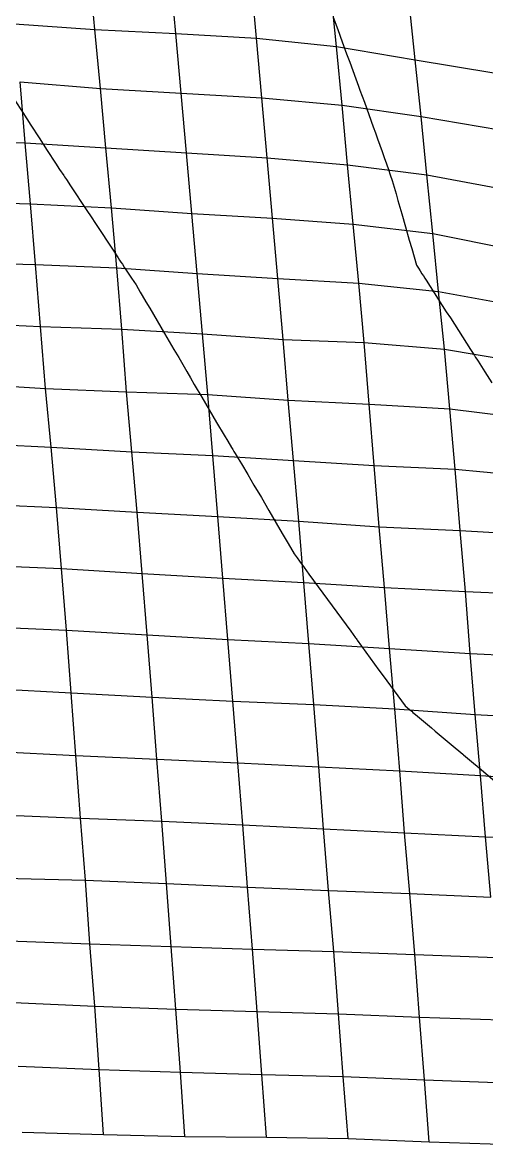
# Model space of a CAD drawing. Header units: metres. Extents: x -1994 to 1259, y -764 to 1460.
# Drawn here: x 450 to 733, y -717 to -33 of the extents above; entities that cross this region are included whole.
import ezdxf

# ---------------------------------------------------------------- set-up
doc = ezdxf.new("R2010")
doc.units = ezdxf.units.M

msp = doc.modelspace()

# ---------------------------------------------------------------- linework, layer by layer
for p, q in [((493.92212, -36.83139, -4691.765), (490.60742, -0.375427, -4657.662)), ((543.3269, -39.24994, -4684.4194), (540.03564, -2.69809, -4650.424)), ((592.6362, -42.065613, -4676.6274), (589.3296, -5.576172, -4642.562)), ((641.3677, -47.278748, -4666.142), (637.8518, -11.657776, -4631.1006)), ((689.407, -55.36322, -4652.43), (685.79834, -20.126953, -4616.9565)), ((444.79004, -33.281097, -4700.3823), (493.92212, -36.83139, -4691.765)), ((639.4968, -29.35205, -4648.452), (642.1946, -36.873016, -4654.9404)), ((497.3435, -72.84357, -4726.367), (493.92212, -36.83139, -4691.765)), ((493.92212, -36.83139, -4691.765), (543.3269, -39.24994, -4684.4194)), ((546.6372, -75.72424, -4718.502), (543.3269, -39.24994, -4684.4194)), ((543.3269, -39.24994, -4684.4194), (592.6362, -42.065613, -4676.6274)), ((642.1946, -36.873016, -4654.9404), (644.88916, -44.246643, -4661.4634)), ((595.93677, -78.579346, -4710.666), (592.6362, -42.065613, -4676.6274)), ((592.6362, -42.065613, -4676.6274), (641.3677, -47.278748, -4666.142)), ((644.8601, -82.996826, -4701.074), (641.3677, -47.278748, -4666.142)), ((641.3677, -47.278748, -4666.142), (689.407, -55.36322, -4652.43)), ((644.88916, -44.246643, -4661.4634), (647.626, -51.587402, -4668.1396)), ((647.626, -51.587402, -4668.1396), (649.5232, -56.67572, -4672.767)), ((649.5232, -56.67572, -4672.767), (651.4136, -61.798523, -4677.3604)), ((693.18286, -89.90491, -4688.684), (689.407, -55.36322, -4652.43)), ((689.407, -55.36322, -4652.43), (737.4763, -63.3237, -4638.858)), ((651.4136, -61.798523, -4677.3604), (653.2971, -66.95093, -4681.922)), ((653.2971, -66.95093, -4681.922), (654.12354, -69.21173, -4683.923)), ((451.48364, -105.9252, -4768.8896), (448.3169, -68.85544, -4735.476)), ((448.3169, -68.85544, -4735.476), (497.3435, -72.84357, -4726.367)), ((500.71216, -109.07568, -4760.7217), (497.3435, -72.84357, -4726.367)), ((497.3435, -72.84357, -4726.367), (546.6372, -75.72424, -4718.502)), ((654.12354, -69.21173, -4683.923), (654.9487, -71.47827, -4685.919)), ((654.9487, -71.47827, -4685.919), (655.77295, -73.74982, -4687.909)), ((655.77295, -73.74982, -4687.909), (658.47437, -81.19537, -4694.432)), ((444.9004, -79.65561, -4746.585), (449.90552, -87.398865, -4752.5547)), ((549.9507, -112.18417, -4752.6006), (546.6372, -75.72424, -4718.502)), ((546.6372, -75.72424, -4718.502), (595.93677, -78.579346, -4710.666)), ((599.2156, -115.183685, -4744.602), (595.93677, -78.579346, -4710.666)), ((595.93677, -78.579346, -4710.666), (644.8601, -82.996826, -4701.074)), ((658.47437, -81.19537, -4694.432), (661.1736, -88.649506, -4700.947)), ((449.90552, -87.398865, -4752.5547), (454.90503, -95.16614, -4758.4985)), ((648.1826, -119.41998, -4735.2144), (644.8601, -82.996826, -4701.074)), ((644.8601, -82.996826, -4701.074), (693.18286, -89.90491, -4688.684)), ((661.1736, -88.649506, -4700.947), (663.8655, -96.13855, -4707.424)), ((454.90503, -95.16614, -4758.4985), (459.9043, -102.93396, -4764.441)), ((696.6924, -125.552124, -4723.6963), (693.18286, -89.90491, -4688.684)), ((693.18286, -89.90491, -4688.684), (741.2097, -98.04132, -4674.914)), ((663.8655, -96.13855, -4707.424), (665.2112, -99.88196, -4710.6616)), ((665.2112, -99.88196, -4710.6616), (666.5532, -103.63937, -4713.885)), ((401.9192, -104.16708, -4775.493), (451.48364, -105.9252, -4768.8896)), ((454.58228, -143.27728, -4801.986), (451.48364, -105.9252, -4768.8896)), ((451.48364, -105.9252, -4768.8896), (500.71216, -109.07568, -4760.7217)), ((459.9043, -102.93396, -4764.441), (462.4043, -106.81836, -4767.4126)), ((462.4043, -106.81836, -4767.4126), (464.90942, -110.681885, -4770.408)), ((503.9944, -145.66559, -4794.6743), (500.71216, -109.07568, -4760.7217)), ((500.71216, -109.07568, -4760.7217), (549.9507, -112.18417, -4752.6006)), ((666.5532, -103.63937, -4713.885), (669.23096, -111.18344, -4720.299)), ((464.90942, -110.681885, -4770.408), (469.92773, -118.369446, -4776.4404)), ((553.14795, -149.12726, -4786.1562), (549.9507, -112.18417, -4752.6006)), ((549.9507, -112.18417, -4752.6006), (599.2156, -115.183685, -4744.602)), ((602.4592, -151.93442, -4778.374), (599.2156, -115.183685, -4744.602)), ((599.2156, -115.183685, -4744.602), (648.1826, -119.41998, -4735.2144)), ((669.23096, -111.18344, -4720.299), (670.56714, -114.970215, -4723.4897)), ((670.56714, -114.970215, -4723.4897), (671.8994, -118.770325, -4726.666)), ((469.92773, -118.369446, -4776.4404), (472.4414, -122.19394, -4779.478)), ((472.4414, -122.19394, -4779.478), (474.958, -126.00531, -4782.5293)), ((651.5786, -155.53723, -4769.6978), (648.1826, -119.41998, -4735.2144)), ((648.1826, -119.41998, -4735.2144), (696.6924, -125.552124, -4723.6963)), ((671.8994, -118.770325, -4726.666), (673.1006, -122.19644, -4729.53)), ((673.1006, -122.19644, -4729.53), (674.3074, -125.60138, -4732.417)), ((474.958, -126.00531, -4782.5293), (475.49023, -126.81143, -4783.175)), ((475.49023, -126.81143, -4783.175), (476.0227, -127.616974, -4783.821)), ((476.0227, -127.616974, -4783.821), (476.55493, -128.42194, -4784.4673)), ((476.55493, -128.42194, -4784.4673), (479.05908, -132.20734, -4787.508)), ((674.3074, -125.60138, -4732.417), (675.51807, -128.98636, -4735.3257)), ((675.51807, -128.98636, -4735.3257), (676.65894, -133.07007, -4738.9487)), ((700.18164, -161.28339, -4758.6133), (696.6924, -125.552124, -4723.6963)), ((696.6924, -125.552124, -4723.6963), (744.53394, -134.45724, -4709.0625)), ((479.05908, -132.20734, -4787.508), (481.56494, -135.98267, -4790.559)), ((481.56494, -135.98267, -4790.559), (486.5769, -143.53366, -4796.661)), ((676.65894, -133.07007, -4738.9487), (677.8069, -137.12543, -4742.602)), ((404.9734, -141.70361, -4808.3823), (454.58228, -143.27728, -4801.986)), ((457.75122, -180.33777, -4835.4097), (454.58228, -143.27728, -4801.986)), ((454.58228, -143.27728, -4801.986), (503.9944, -145.66559, -4794.6743)), ((486.5769, -143.53366, -4796.661), (489.083, -147.30911, -4799.712)), ((677.8069, -137.12543, -4742.602), (678.9597, -141.15607, -4746.2803)), ((678.9597, -141.15607, -4746.2803), (681.2698, -149.23276, -4753.6504)), ((489.083, -147.30911, -4799.712), (491.58838, -151.08713, -4802.7603)), ((507.28516, -182.22064, -4828.666), (503.9944, -145.66559, -4794.6743)), ((503.9944, -145.66559, -4794.6743), (553.14795, -149.12726, -4786.1562)), ((556.4219, -185.75189, -4820.0703), (553.14795, -149.12726, -4786.1562)), ((553.14795, -149.12726, -4786.1562), (602.4592, -151.93442, -4778.374)), ((681.2698, -149.23276, -4753.6504), (683.583, -157.29413, -4761.0366)), ((491.58838, -151.08713, -4802.7603), (494.36035, -155.26648, -4806.132)), ((494.36035, -155.26648, -4806.132), (497.12817, -159.4631, -4809.4854)), ((605.66504, -188.84134, -4811.9707), (602.4592, -151.93442, -4778.374)), ((602.4592, -151.93442, -4778.374), (651.5786, -155.53723, -4769.6978)), ((654.9856, -191.60974, -4804.232), (651.5786, -155.53723, -4769.6978)), ((651.5786, -155.53723, -4769.6978), (700.18164, -161.28339, -4758.6133)), ((683.583, -157.29413, -4761.0366), (685.9016, -165.33084, -4768.4473)), ((497.12817, -159.4631, -4809.4854), (502.6609, -167.86841, -4816.179)), ((703.76025, -196.64365, -4793.9478), (700.18164, -161.28339, -4758.6133)), ((700.18164, -161.28339, -4758.6133), (747.8362, -170.96442, -4743.108)), ((502.6609, -167.86841, -4816.179), (505.42627, -172.07764, -4819.5195)), ((685.9016, -165.33084, -4768.4473), (687.3767, -170.44339, -4773.1616)), ((687.3767, -170.44339, -4773.1616), (688.85156, -175.55612, -4777.876)), ((505.42627, -172.07764, -4819.5195), (508.19604, -176.26608, -4822.882)), ((508.19604, -176.26608, -4822.882), (509.04004, -177.54263, -4823.9062)), ((509.04004, -177.54263, -4823.9062), (509.88403, -178.81927, -4824.931)), ((688.85156, -175.55612, -4777.876), (690.3264, -180.67047, -4782.5884)), ((408.15918, -178.69388, -4841.8853), (457.75122, -180.33777, -4835.4097)), ((460.7517, -218.09686, -4868.049), (457.75122, -180.33777, -4835.4097)), ((457.75122, -180.33777, -4835.4097), (507.28516, -182.22064, -4828.666)), ((510.3606, -219.66855, -4861.655), (507.28516, -182.22064, -4828.666)), ((507.28516, -182.22064, -4828.666), (556.4219, -185.75189, -4820.0703)), ((509.88403, -178.81927, -4824.931), (510.72827, -180.09631, -4825.9556)), ((510.72827, -180.09631, -4825.9556), (512.11694, -182.19705, -4827.641)), ((512.11694, -182.19705, -4827.641), (513.5049, -184.29907, -4829.325)), ((513.5049, -184.29907, -4829.325), (516.27954, -188.51425, -4832.681)), ((690.3264, -180.67047, -4782.5884), (691.43335, -182.39636, -4783.958)), ((691.43335, -182.39636, -4783.958), (692.54004, -184.12299, -4785.327)), ((692.54004, -184.12299, -4785.327), (693.6465, -185.85043, -4786.6953)), ((516.27954, -188.51425, -4832.681), (517.6655, -190.62756, -4834.353)), ((517.6655, -190.62756, -4834.353), (519.04956, -192.74893, -4836.016)), ((559.65967, -222.52625, -4853.8154), (556.4219, -185.75189, -4820.0703)), ((556.4219, -185.75189, -4820.0703), (605.66504, -188.84134, -4811.9707)), ((608.80054, -226.04044, -4845.239), (605.66504, -188.84134, -4811.9707)), ((605.66504, -188.84134, -4811.9707), (654.9856, -191.60974, -4804.232)), ((658.33813, -227.9082, -4838.5117), (654.9856, -191.60974, -4804.232)), ((654.9856, -191.60974, -4804.232), (703.76025, -196.64365, -4793.9478)), ((693.6465, -185.85043, -4786.6953), (694.5056, -187.19101, -4787.7573)), ((694.5056, -187.19101, -4787.7573), (695.36426, -188.53296, -4788.818)), ((695.36426, -188.53296, -4788.818), (696.22266, -189.87585, -4789.8774)), ((696.22266, -189.87585, -4789.8774), (698.676, -193.71408, -4792.9053)), ((519.04956, -192.74893, -4836.016), (520.3291, -194.90063, -4837.729)), ((520.3291, -194.90063, -4837.729), (521.6067, -197.0607, -4839.4336)), ((521.6067, -197.0607, -4839.4336), (522.8823, -199.22952, -4841.128)), ((698.676, -193.71408, -4792.9053), (701.1294, -197.55176, -4795.934)), ((701.1294, -197.55176, -4795.934), (706.0388, -205.21674, -4802.003)), ((707.3601, -231.91603, -4829.381), (703.76025, -196.64365, -4793.9478)), ((703.76025, -196.64365, -4793.9478), (751.60767, -205.52515, -4779.3403)), ((522.8823, -199.22952, -4841.128), (525.15356, -203.09177, -4844.145)), ((525.15356, -203.09177, -4844.145), (527.4241, -206.9566, -4847.159)), ((706.0388, -205.21674, -4802.003), (708.4949, -209.0441, -4805.043)), ((527.4241, -206.9566, -4847.159), (531.9668, -214.68216, -4853.1924)), ((708.4949, -209.0441, -4805.043), (710.9514, -212.86722, -4808.0874)), ((411.28564, -215.93106, -4875.1104), (460.7517, -218.09686, -4868.049)), ((463.74658, -255.88019, -4900.6606), (460.7517, -218.09686, -4868.049)), ((460.7517, -218.09686, -4868.049), (510.3606, -219.66855, -4861.655)), ((531.9668, -214.68216, -4853.1924), (534.2385, -218.54285, -4856.2114)), ((534.2385, -218.54285, -4856.2114), (536.5112, -222.39862, -4859.2363)), ((710.9514, -212.86722, -4808.0874), (713.40796, -216.69028, -4811.132)), ((713.40796, -216.69028, -4811.132), (715.8623, -220.52466, -4814.164)), ((513.2383, -257.93832, -4893.7197), (510.3606, -219.66855, -4861.655)), ((510.3606, -219.66855, -4861.655), (559.65967, -222.52625, -4853.8154)), ((536.5112, -222.39862, -4859.2363), (539.3777, -227.26122, -4863.0503)), ((562.80493, -259.68594, -4887.128), (559.65967, -222.52625, -4853.8154)), ((559.65967, -222.52625, -4853.8154), (608.80054, -226.04044, -4845.239)), ((715.8623, -220.52466, -4814.164), (720.7698, -228.19896, -4820.2227)), ((539.3777, -227.26122, -4863.0503), (542.2422, -232.1308, -4866.857)), ((542.2422, -232.1308, -4866.857), (545.1028, -237.019, -4870.6426)), ((611.9663, -263.11542, -4878.6465), (608.80054, -226.04044, -4845.239)), ((608.80054, -226.04044, -4845.239), (658.33813, -227.9082, -4838.5117)), ((661.38916, -265.45914, -4871.385), (658.33813, -227.9082, -4838.5117)), ((658.33813, -227.9082, -4838.5117), (707.3601, -231.91603, -4829.381)), ((710.6975, -268.2781, -4863.5894), (707.3601, -231.91603, -4829.381)), ((707.3601, -231.91603, -4829.381), (755.4143, -239.9395, -4815.7373)), ((720.7698, -228.19896, -4820.2227), (723.2224, -232.03893, -4823.249)), ((723.2224, -232.03893, -4823.249), (725.6775, -235.87064, -4826.284)), ((545.1028, -237.019, -4870.6426), (546.77856, -239.88266, -4872.861)), ((725.6775, -235.87064, -4826.284), (726.3987, -236.99677, -4827.1763)), ((726.3987, -236.99677, -4827.1763), (727.1199, -238.12453, -4828.0664)), ((727.1199, -238.12453, -4828.0664), (727.8406, -239.25388, -4828.955)), ((727.8406, -239.25388, -4828.955), (729.9326, -242.53136, -4831.5337)), ((546.77856, -239.88266, -4872.861), (548.4531, -242.75128, -4875.073)), ((548.4531, -242.75128, -4875.073), (550.12646, -245.62561, -4877.2793)), ((550.12646, -245.62561, -4877.2793), (552.39087, -249.51584, -4880.265)), ((729.9326, -242.53136, -4831.5337), (732.0215, -245.82104, -4834.099)), ((732.0215, -245.82104, -4834.099), (736.19385, -252.42358, -4839.204)), ((414.49536, -252.8229, -4908.724), (463.74658, -255.88019, -4900.6606)), ((552.39087, -249.51584, -4880.265), (554.65576, -253.40494, -4883.252)), ((554.65576, -253.40494, -4883.252), (559.18774, -261.175, -4889.2354)), ((467.21118, -291.7138, -4935.463), (463.74658, -255.88019, -4900.6606)), ((463.74658, -255.88019, -4900.6606), (513.2383, -257.93832, -4893.7197)), ((516.5051, -294.59253, -4927.6), (513.2383, -257.93832, -4893.7197)), ((513.2383, -257.93832, -4893.7197), (562.80493, -259.68594, -4887.128)), ((565.94604, -296.86203, -4920.422), (562.80493, -259.68594, -4887.128)), ((562.80493, -259.68594, -4887.128), (611.9663, -263.11542, -4878.6465)), ((559.18774, -261.175, -4889.2354), (561.45435, -265.05585, -4892.232)), ((561.45435, -265.05585, -4892.232), (563.7217, -268.9336, -4895.2314)), ((615.1826, -299.9784, -4912.2925), (611.9663, -263.11542, -4878.6465)), ((611.9663, -263.11542, -4878.6465), (661.38916, -265.45914, -4871.385)), ((664.46875, -302.8906, -4904.392), (661.38916, -265.45914, -4871.385)), ((661.38916, -265.45914, -4871.385), (710.6975, -268.2781, -4863.5894)), ((563.7217, -268.9336, -4895.2314), (565.99, -272.812, -4898.232)), ((565.99, -272.812, -4898.232), (568.26416, -276.66534, -4901.2607)), ((713.89453, -305.22247, -4897.1436), (710.6975, -268.2781, -4863.5894)), ((710.6975, -268.2781, -4863.5894), (759.188, -274.49103, -4851.9805)), ((568.26416, -276.66534, -4901.2607), (572.8218, -284.3261, -4907.366)), ((572.8218, -284.3261, -4907.366), (575.1062, -288.1342, -4910.4443)), ((417.83716, -289.16528, -4942.9546), (467.21118, -291.7138, -4935.463)), ((470.4414, -328.51965, -4969.173), (467.21118, -291.7138, -4935.463)), ((467.21118, -291.7138, -4935.463), (516.5051, -294.59253, -4927.6)), ((575.1062, -288.1342, -4910.4443), (577.3948, -291.92053, -4913.545)), ((577.3948, -291.92053, -4913.545), (578.1199, -293.11993, -4914.527)), ((578.1199, -293.11993, -4914.527), (578.8445, -294.32065, -4915.508)), ((578.8445, -294.32065, -4915.508), (579.5691, -295.52264, -4916.487)), ((519.74194, -331.3708, -4961.3413), (516.5051, -294.59253, -4927.6)), ((516.5051, -294.59253, -4927.6), (565.94604, -296.86203, -4920.422)), ((569.06006, -334.14972, -4953.591), (565.94604, -296.86203, -4920.422)), ((565.94604, -296.86203, -4920.422), (615.1826, -299.9784, -4912.2925)), ((579.5691, -295.52264, -4916.487), (581.49414, -298.71634, -4919.0894)), ((581.49414, -298.71634, -4919.0894), (583.41626, -301.92267, -4921.678)), ((618.37476, -336.9431, -4945.8237), (615.1826, -299.9784, -4912.2925)), ((615.1826, -299.9784, -4912.2925), (664.46875, -302.8906, -4904.392)), ((583.41626, -301.92267, -4921.678), (587.25415, -308.36395, -4926.8247)), ((667.56006, -340.27216, -4937.455), (664.46875, -302.8906, -4904.392)), ((664.46875, -302.8906, -4904.392), (713.89453, -305.22247, -4897.1436)), ((716.9675, -342.68085, -4930.1206), (713.89453, -305.22247, -4897.1436)), ((713.89453, -305.22247, -4897.1436), (762.7634, -309.8645, -4887.3)), ((587.25415, -308.36395, -4926.8247), (589.1697, -311.59903, -4929.3823)), ((589.1697, -311.59903, -4929.3823), (591.0823, -314.8474, -4931.9253)), ((591.0823, -314.8474, -4931.9253), (595.62646, -322.56525, -4937.967)), ((420.97583, -326.3519, -4976.237), (470.4414, -328.51965, -4969.173)), ((473.5537, -365.8146, -5002.3335), (470.4414, -328.51965, -4969.173)), ((470.4414, -328.51965, -4969.173), (519.74194, -331.3708, -4961.3413)), ((595.62646, -322.56525, -4937.967), (600.16187, -330.32056, -4943.967)), ((522.82153, -368.80164, -4994.349), (519.74194, -331.3708, -4961.3413)), ((519.74194, -331.3708, -4961.3413), (569.06006, -334.14972, -4953.591)), ((572.09595, -371.7624, -4986.394), (569.06006, -334.14972, -4953.591)), ((569.06006, -334.14972, -4953.591), (618.37476, -336.9431, -4945.8237)), ((600.16187, -330.32056, -4943.967), (604.697, -338.0772, -4949.9653)), ((604.697, -338.0772, -4949.9653), (608.35913, -344.34116, -4954.8096)), ((621.4795, -374.26956, -4978.949), (618.37476, -336.9431, -4945.8237)), ((618.37476, -336.9431, -4945.8237), (667.56006, -340.27216, -4937.455)), ((670.7173, -377.38132, -4970.824), (667.56006, -340.27216, -4937.455)), ((667.56006, -340.27216, -4937.455), (716.9675, -342.68085, -4930.1206)), ((608.35913, -344.34116, -4954.8096), (612.0217, -350.60397, -4959.655)), ((720.1138, -379.83466, -4963.4395), (716.9675, -342.68085, -4930.1206)), ((716.9675, -342.68085, -4930.1206), (766.3086, -345.36395, -4922.4775)), ((612.0217, -350.60397, -4959.655), (615.68555, -356.86133, -4964.5063)), ((615.68555, -356.86133, -4964.5063), (616.2632, -357.6576, -4965.1006)), ((616.2632, -357.6576, -4965.1006), (616.8408, -358.4537, -4965.695)), ((616.8408, -358.4537, -4965.695), (617.4187, -359.24963, -4966.289)), ((617.4187, -359.24963, -4966.289), (617.9319, -359.95648, -4966.8174)), ((617.9319, -359.95648, -4966.8174), (618.44507, -360.66327, -4967.345)), ((618.44507, -360.66327, -4967.345), (618.95825, -361.3699, -4967.8735)), ((618.95825, -361.3699, -4967.8735), (621.7932, -365.27374, -4970.791)), ((424.09326, -363.62518, -5009.422), (473.5537, -365.8146, -5002.3335)), ((476.5691, -403.51193, -5035.042), (473.5537, -365.8146, -5002.3335)), ((473.5537, -365.8146, -5002.3335), (522.82153, -368.80164, -4994.349)), ((525.8843, -406.30267, -5027.2783), (522.82153, -368.80164, -4994.349)), ((522.82153, -368.80164, -4994.349), (572.09595, -371.7624, -4986.394)), ((621.7932, -365.27374, -4970.791), (624.6304, -369.16803, -4973.719)), ((624.6304, -369.16803, -4973.719), (630.30664, -376.94736, -4979.586)), ((575.1782, -409.1814, -5019.415), (572.09595, -371.7624, -4986.394)), ((572.09595, -371.7624, -4986.394), (621.4795, -374.26956, -4978.949)), ((624.6028, -411.5192, -5012.16), (621.4795, -374.26956, -4978.949)), ((621.4795, -374.26956, -4978.949), (670.7173, -377.38132, -4970.824)), ((630.30664, -376.94736, -4979.586), (633.146, -380.83237, -4982.5244)), ((633.146, -380.83237, -4982.5244), (635.9844, -384.72083, -4985.459)), ((673.854, -414.57513, -5004.0986), (670.7173, -377.38132, -4970.824)), ((670.7173, -377.38132, -4970.824), (720.1138, -379.83466, -4963.4395)), ((723.0884, -417.70135, -4995.9575), (720.1138, -379.83466, -4963.4395)), ((720.1138, -379.83466, -4963.4395), (769.55835, -382.08844, -4956.2793)), ((635.9844, -384.72083, -4985.459), (638.823, -388.60938, -4988.3936)), ((638.823, -388.60938, -4988.3936), (641.6626, -392.49194, -4991.335)), ((641.6626, -392.49194, -4991.335), (647.34155, -400.26086, -4997.213)), ((427.13257, -401.2234, -5042.2417), (476.5691, -403.51193, -5035.042)), ((479.4585, -441.73245, -5067.1626), (476.5691, -403.51193, -5035.042)), ((476.5691, -403.51193, -5035.042), (525.8843, -406.30267, -5027.2783)), ((647.34155, -400.26086, -4997.213), (650.18066, -404.14728, -5000.15)), ((528.8169, -444.344, -5059.6), (525.8843, -406.30267, -5027.2783)), ((525.8843, -406.30267, -5027.2783), (575.1782, -409.1814, -5019.415)), ((578.2302, -446.72772, -5052.2935), (575.1782, -409.1814, -5019.415)), ((575.1782, -409.1814, -5019.415), (624.6028, -411.5192, -5012.16)), ((650.18066, -404.14728, -5000.15), (653.0178, -408.04077, -5003.079)), ((653.0178, -408.04077, -5003.079), (653.3992, -408.56387, -5003.4727)), ((653.3992, -408.56387, -5003.4727), (653.78, -409.08722, -5003.866)), ((653.78, -409.08722, -5003.866), (654.1614, -409.61084, -5004.259)), ((654.1614, -409.61084, -5004.259), (656.8069, -413.24655, -5006.987)), ((627.6997, -448.87778, -5045.2495), (624.6028, -411.5192, -5012.16)), ((624.6028, -411.5192, -5012.16), (673.854, -414.57513, -5004.0986)), ((656.8069, -413.24655, -5006.987), (659.45264, -416.88324, -5009.714)), ((659.45264, -416.88324, -5009.714), (664.7451, -424.15094, -5015.1743)), ((677.0437, -451.5497, -5037.619), (673.854, -414.57513, -5004.0986)), ((673.854, -414.57513, -5004.0986), (723.0884, -417.70135, -4995.9575)), ((726.1992, -455.00284, -5029.111), (723.0884, -417.70135, -4995.9575)), ((723.0884, -417.70135, -4995.9575), (772.5481, -419.8921, -4988.868)), ((664.7451, -424.15094, -5015.1743), (667.3921, -427.78195, -5017.9077)), ((667.3921, -427.78195, -5017.9077), (670.04126, -431.40372, -5020.6514)), ((670.04126, -431.40372, -5020.6514), (672.25635, -434.43277, -5022.9453)), ((672.25635, -434.43277, -5022.9453), (674.4717, -437.46423, -5025.2373)), ((674.4717, -437.46423, -5025.2373), (678.9004, -443.53082, -5029.817)), ((430.1277, -439.00473, -5074.8555), (479.4585, -441.73245, -5067.1626)), ((482.36548, -479.87885, -5099.366), (479.4585, -441.73245, -5067.1626)), ((479.4585, -441.73245, -5067.1626), (528.8169, -444.344, -5059.6)), ((531.80786, -482.14246, -5092.195), (528.8169, -444.344, -5059.6)), ((528.8169, -444.344, -5059.6), (578.2302, -446.72772, -5052.2935)), ((678.9004, -443.53082, -5029.817), (681.1145, -446.566, -5032.105)), ((581.2278, -484.4986, -5084.919), (578.2302, -446.72772, -5052.2935)), ((578.2302, -446.72772, -5052.2935), (627.6997, -448.87778, -5045.2495)), ((630.66113, -486.79962, -5077.7056), (627.6997, -448.87778, -5045.2495)), ((627.6997, -448.87778, -5045.2495), (677.0437, -451.5497, -5037.619)), ((680.04565, -489.30286, -5070.2646), (677.0437, -451.5497, -5037.619)), ((677.0437, -451.5497, -5037.619), (726.1992, -455.00284, -5029.111)), ((681.1145, -446.566, -5032.105), (683.3279, -449.6045, -5034.3887)), ((683.3279, -449.6045, -5034.3887), (684.66846, -450.72302, -5035.1074)), ((684.66846, -450.72302, -5035.1074), (686.0088, -451.84198, -5035.825)), ((686.0088, -451.84198, -5035.825), (687.3491, -452.9618, -5036.5425)), ((687.3491, -452.9618, -5036.5425), (688.13184, -453.61578, -5036.9614)), ((688.13184, -453.61578, -5036.9614), (688.9143, -454.27008, -5037.38)), ((688.9143, -454.27008, -5037.38), (689.69727, -454.9245, -5037.7983)), ((689.69727, -454.9245, -5037.7983), (692.1111, -456.9429, -5039.089)), ((692.1111, -456.9429, -5039.089), (694.5237, -458.96515, -5040.3745)), ((729.34863, -492.14417, -5062.444), (726.1992, -455.00284, -5029.111)), ((726.1992, -455.00284, -5029.111), (775.52344, -457.75616, -5021.389)), ((694.5237, -458.96515, -5040.3745), (699.3489, -463.01236, -5042.9434)), ((699.3489, -463.01236, -5042.9434), (701.7615, -465.03735, -5044.2266)), ((701.7615, -465.03735, -5044.2266), (706.58594, -469.088, -5046.7915)), ((706.58594, -469.088, -5046.7915), (708.9978, -471.1136, -5048.073)), ((708.9978, -471.1136, -5048.073), (713.82153, -475.16583, -5050.6367)), ((432.97437, -477.40253, -5106.777), (482.36548, -479.87885, -5099.366)), ((713.82153, -475.16583, -5050.6367), (716.2334, -477.1925, -5051.9175)), ((716.2334, -477.1925, -5051.9175), (718.6448, -479.22128, -5053.1963)), ((718.6448, -479.22128, -5053.1963), (718.7815, -479.3363, -5053.2686)), ((718.7815, -479.3363, -5053.2686), (718.9182, -479.45135, -5053.3413)), ((485.25244, -518.1092, -5131.4756), (482.36548, -479.87885, -5099.366)), ((482.36548, -479.87885, -5099.366), (531.80786, -482.14246, -5092.195)), ((534.7942, -519.9606, -5124.7676), (531.80786, -482.14246, -5092.195)), ((531.80786, -482.14246, -5092.195), (581.2278, -484.4986, -5084.919)), ((584.2136, -522.31805, -5117.49), (581.2278, -484.4986, -5084.919)), ((581.2278, -484.4986, -5084.919), (630.66113, -486.79962, -5077.7056)), ((718.9182, -479.45135, -5053.3413), (719.0552, -479.5664, -5053.4136)), ((719.0552, -479.5664, -5053.4136), (723.8091, -483.56668, -5055.9346)), ((723.8091, -483.56668, -5055.9346), (728.5659, -487.55783, -5058.466)), ((633.605, -524.793, -5110.081), (630.66113, -486.79962, -5077.7056)), ((630.66113, -486.79962, -5077.7056), (680.04565, -489.30286, -5070.2646)), ((683.0322, -527.1196, -5102.839), (680.04565, -489.30286, -5070.2646)), ((680.04565, -489.30286, -5070.2646), (729.34863, -492.14417, -5062.444)), ((728.5659, -487.55783, -5058.466), (738.0842, -495.51703, -5063.5537)), ((732.44824, -529.49225, -5095.545), (729.34863, -492.14417, -5062.444)), ((729.34863, -492.14417, -5062.444), (778.61865, -495.122, -5054.4697)), ((435.74902, -516.0983, -5138.3633), (485.25244, -518.1092, -5131.4756)), ((488.19482, -556.1092, -5163.844), (485.25244, -518.1092, -5131.4756)), ((485.25244, -518.1092, -5131.4756), (534.7942, -519.9606, -5124.7676)), ((537.7246, -558.00977, -5157.0806), (534.7942, -519.9606, -5124.7676)), ((534.7942, -519.9606, -5124.7676), (584.2136, -522.31805, -5117.49)), ((587.14844, -560.35016, -5149.8228), (584.2136, -522.31805, -5117.49)), ((584.2136, -522.31805, -5117.49), (633.605, -524.793, -5110.081)), ((636.6675, -562.29474, -5143.0093), (633.605, -524.793, -5110.081)), ((633.605, -524.793, -5110.081), (683.0322, -527.1196, -5102.839)), ((686.18774, -564.23535, -5136.2007), (683.0322, -527.1196, -5102.839)), ((683.0322, -527.1196, -5102.839), (732.44824, -529.49225, -5095.545)), ((735.6255, -566.51733, -5129.0083), (732.44824, -529.49225, -5095.545)), ((732.44824, -529.49225, -5095.545), (781.85767, -531.8917, -5088.2207)), ((438.51465, -554.8323, -5169.907), (488.19482, -556.1092, -5163.844)), ((490.96387, -594.8293, -5195.4033), (488.19482, -556.1092, -5163.844)), ((488.19482, -556.1092, -5163.844), (537.7246, -558.00977, -5157.0806)), ((540.5598, -596.45544, -5188.948), (537.7246, -558.00977, -5157.0806)), ((537.7246, -558.00977, -5157.0806), (587.14844, -560.35016, -5149.8228)), ((590.1384, -598.1526, -5182.413), (587.14844, -560.35016, -5149.8228)), ((587.14844, -560.35016, -5149.8228), (636.6675, -562.29474, -5143.0093)), ((639.7583, -599.6796, -5176.069), (636.6675, -562.29474, -5143.0093)), ((636.6675, -562.29474, -5143.0093), (686.18774, -564.23535, -5136.2007)), ((689.3218, -601.44037, -5169.4624), (686.18774, -564.23535, -5136.2007)), ((686.18774, -564.23535, -5136.2007), (735.6255, -566.51733, -5129.0083)), ((441.40234, -593.0593, -5202.0205), (490.96387, -594.8293, -5195.4033)), ((493.86084, -633.0177, -5227.56), (490.96387, -594.8293, -5195.4033)), ((490.96387, -594.8293, -5195.4033), (540.5598, -596.45544, -5188.948)), ((543.41064, -634.8356, -5220.8896), (540.5598, -596.45544, -5188.948)), ((540.5598, -596.45544, -5188.948), (590.1384, -598.1526, -5182.413)), ((593.07886, -636.16174, -5214.771), (590.1384, -598.1526, -5182.413)), ((590.1384, -598.1526, -5182.413), (639.7583, -599.6796, -5176.069)), ((642.71924, -637.6028, -5208.5234), (639.7583, -599.6796, -5176.069)), ((639.7583, -599.6796, -5176.069), (689.3218, -601.44037, -5169.4624)), ((692.2175, -639.634, -5201.6133), (689.3218, -601.44037, -5169.4624)), ((689.3218, -601.44037, -5169.4624), (738.8562, -603.3219, -5162.7197)), ((444.40625, -630.8046, -5234.675), (493.86084, -633.0177, -5227.56)), ((496.65234, -671.6439, -5259.225), (493.86084, -633.0177, -5227.56)), ((493.86084, -633.0177, -5227.56), (543.41064, -634.8356, -5220.8896)), ((546.2644, -673.2031, -5252.8447), (543.41064, -634.8356, -5220.8896)), ((543.41064, -634.8356, -5220.8896), (593.07886, -636.16174, -5214.771)), ((595.9077, -674.6324, -5246.6104), (593.07886, -636.16174, -5214.771)), ((593.07886, -636.16174, -5214.771), (642.71924, -637.6028, -5208.5234)), ((645.59204, -675.8916, -5240.5674), (642.71924, -637.6028, -5208.5234)), ((642.71924, -637.6028, -5208.5234), (692.2175, -639.634, -5201.6133)), ((695.09155, -677.9182, -5233.662), (692.2175, -639.634, -5201.6133)), ((692.2175, -639.634, -5201.6133), (741.792, -641.3495, -5195.0576)), ((447.14746, -669.6389, -5266.106), (496.65234, -671.6439, -5259.225)), ((499.19165, -711.3165, -5289.714), (496.65234, -671.6439, -5259.225)), ((496.65234, -671.6439, -5259.225), (546.2644, -673.2031, -5252.8447)), ((548.8845, -712.5403, -5283.7104), (546.2644, -673.2031, -5252.8447)), ((546.2644, -673.2031, -5252.8447), (595.9077, -674.6324, -5246.6104)), ((598.77124, -712.9599, -5278.611), (595.9077, -674.6324, -5246.6104)), ((595.9077, -674.6324, -5246.6104), (645.59204, -675.8916, -5240.5674)), ((648.5664, -713.7589, -5273.085), (645.59204, -675.8916, -5240.5674)), ((645.59204, -675.8916, -5240.5674), (695.09155, -677.9182, -5233.662)), ((698.08496, -715.7068, -5266.268), (695.09155, -677.9182, -5233.662)), ((695.09155, -677.9182, -5233.662), (744.6406, -679.73804, -5226.9893)), ((449.5376, -709.93066, -5295.8994), (499.19165, -711.3165, -5289.714)), ((499.19165, -711.3165, -5289.714), (548.8845, -712.5403, -5283.7104)), ((548.8845, -712.5403, -5283.7104), (598.77124, -712.9599, -5278.611)), ((598.77124, -712.9599, -5278.611), (648.5664, -713.7589, -5273.085)), ((648.5664, -713.7589, -5273.085), (698.08496, -715.7068, -5266.268)), ((698.08496, -715.7068, -5266.268), (747.6599, -717.4196, -5259.7153))]:
    msp.add_line(p, q)

doc.saveas('drawing.dxf')
